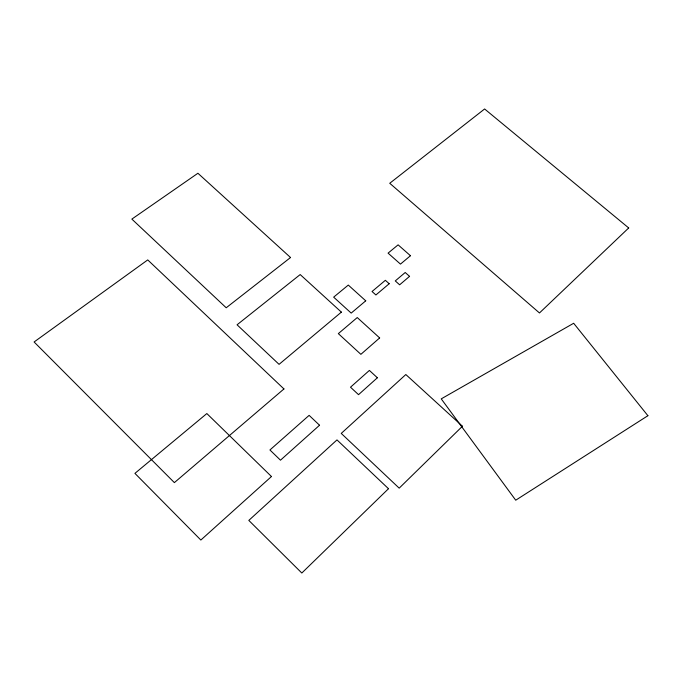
<?xml version="1.0" encoding="UTF-8"?>
<svg xmlns="http://www.w3.org/2000/svg" width="682" height="682" viewBox="0 0 682 682"><rect width="100%" height="100%" fill="white"/><g stroke="black" fill="none" stroke-linecap="round" stroke-linejoin="round"><path stroke-width="1.02" d="M462.456 426.233L399.192 488.15L341.239 433.411L405.833 374.537L462.456 426.233M388.501 488.713L301.819 573.025L248.811 520.409L336.985 439.907L388.501 488.713M628.702 227.95L539.471 312.961L389.737 183.279L484.612 108.975L628.702 227.95M377.376 377.768L358.536 394.665L350.505 387.197L369.388 370.42L377.376 377.768M271.47 476.522L200.849 540.042L134.925 473.368L206.842 413.556L271.47 476.522M319.543 425.236L280.481 460.188L269.927 449.975L309.125 415.355L319.543 425.236M379.652 337.922L360.88 354.333L338.332 333.626L357.257 317.556L379.652 337.922M283.951 388.945L174.37 482.617L34.1 341.972L147.738 259.919L283.951 388.945M409.567 276.355L399.643 284.812L395.27 280.916L405.21 272.502L409.567 276.355M389.192 283.729L375.901 294.965L372.048 291.504L385.364 280.302L389.192 283.729M365.74 300.822L351.187 313.098L333.66 297.147L348.297 285.076L365.74 300.822M410.462 255.724L400.47 264.105L388.075 253.133L398.109 244.847L410.462 255.724M341.375 312.126L279.066 364.35L237.063 324.794L300.191 274.565L341.375 312.126M290.541 257.523L226.202 307.778L131.856 219.101L197.916 173.254L290.541 257.523M647.9 415.705L515.728 500.204L441.237 398.859L573.664 323.268L647.9 415.705"/></g></svg>
